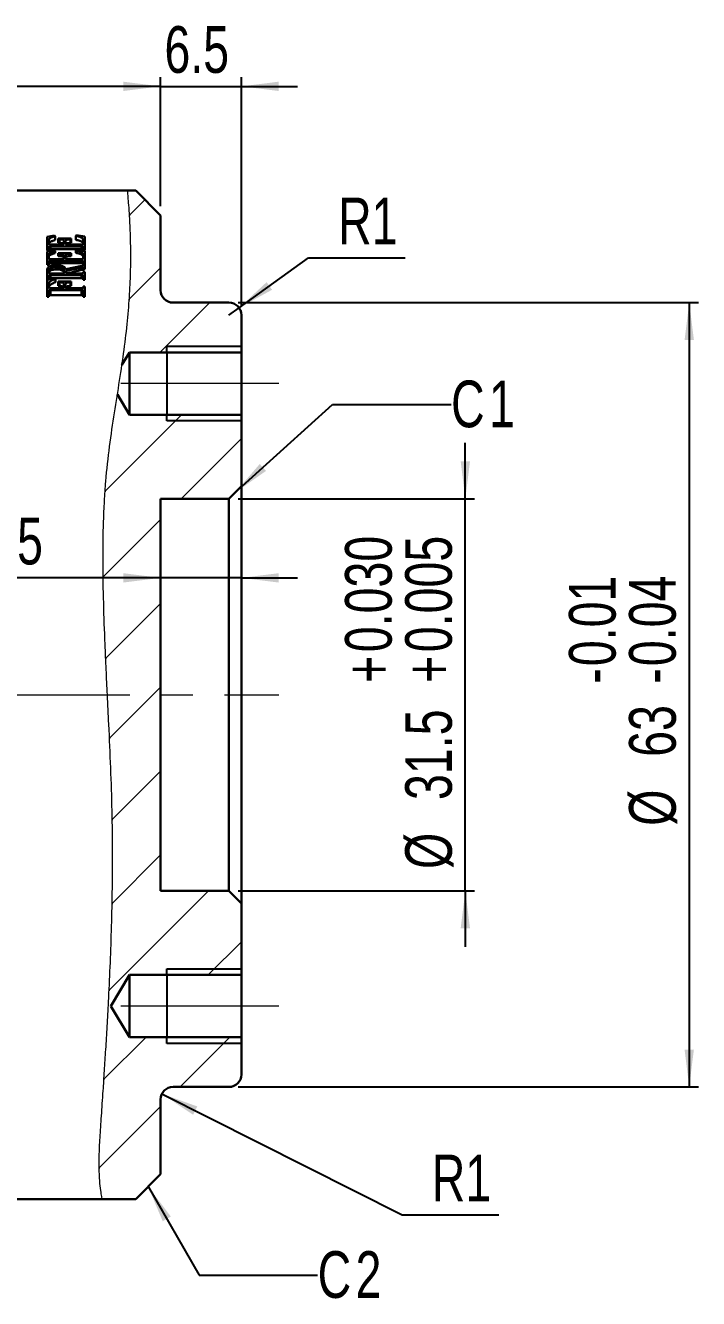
# Model space of a CAD drawing. Header units: millimetres. Extents: x 75 to 233, y 73 to 141.
# Drawn here: x 197.1 to 233.1, y 72.8 to 141 of the extents above; entities that cross this region are included whole.
import ezdxf

# ---------------------------------------------------------------- set-up
doc = ezdxf.new("R2010")
doc.units = ezdxf.units.MM
doc.linetypes.add('CENTERX2', pattern=[20.32, 12.7, -2.54, 2.54, -2.54])
doc.layers.add('标注层', color=3, linetype='Continuous')
doc.styles.add('SLDTEXTSTYLE1', font='ARIALN.TTF', dxfattribs={"width": 0.87})
doc.dimstyles.new('SLDDIMSTYLE4', dxfattribs={"dimtxt": 2.5, "dimasz": 2, "dimexe": 0, "dimexo": 0.0625, "dimtad": 2, "dimlfac": 1.5, "dimrnd": 1e-09, "dimzin": 12, "dimdsep": 46, "dimtxsty": 'SLDTEXTSTYLE1', "dimsah": 1, "dimcen": 0.09, "dimadec": 0, "dimazin": 3, "dimtol": 1, "dimtp": -0.01, "dimtm": 0.04, "dimtfac": 1, "dimtofl": 0, "dimtmove": 0, "dimatfit": 3, "dimfxl": 0, "dimfrac": 2, "dimtolj": 1, "dimarcsym": 0})
doc.dimstyles.new('SLDDIMSTYLE5', dxfattribs={"dimtxt": 2.5, "dimasz": 2, "dimexe": 0, "dimexo": 0.0625, "dimtad": 2, "dimlfac": 1.5, "dimrnd": 1e-09, "dimzin": 12, "dimdsep": 46, "dimtxsty": 'SLDTEXTSTYLE1', "dimsah": 1, "dimcen": 0.09, "dimadec": 0, "dimazin": 3, "dimtol": 1, "dimtp": 0.03, "dimtm": -0.005, "dimtfac": 1, "dimtdec": 3, "dimtmove": 0, "dimatfit": 0, "dimfxl": 0, "dimfrac": 2, "dimtolj": 1, "dimtzin": 0, "dimarcsym": 0})
doc.dimstyles.new('SLDDIMSTYLE6', dxfattribs={"dimtxt": 2.5, "dimasz": 2, "dimexe": 0, "dimexo": 0.0625, "dimtad": 2, "dimlfac": 1.5, "dimrnd": 1e-09, "dimzin": 12, "dimdsep": 46, "dimtxsty": 'SLDTEXTSTYLE1', "dimsah": 1, "dimcen": 0.09, "dimadec": 0, "dimazin": 3, "dimtfac": 1, "dimtofl": 0, "dimtmove": 0, "dimatfit": 3, "dimfxl": 0, "dimfrac": 2, "dimtolj": 1, "dimtzin": 12, "dimarcsym": 0})
doc.dimstyles.new('SLDDIMSTYLE7', dxfattribs={"dimtxt": 2.5, "dimasz": 2, "dimexe": 0, "dimexo": 0.0625, "dimtad": 2, "dimlfac": 1.5, "dimrnd": 1e-09, "dimzin": 12, "dimdsep": 46, "dimtxsty": 'SLDTEXTSTYLE1', "dimsah": 1, "dimcen": 0.09, "dimadec": 0, "dimazin": 3, "dimtfac": 1, "dimtmove": 0, "dimatfit": 0, "dimfxl": 0, "dimfrac": 2, "dimtolj": 1, "dimtzin": 12, "dimarcsym": 0})
doc.dimstyles.new('SLDDIMSTYLE8', dxfattribs={"dimtxt": 2.5, "dimasz": 2, "dimexe": 0, "dimexo": 0.0625, "dimtad": 0, "dimtih": 1, "dimtoh": 1, "dimlfac": 1.5, "dimrnd": 1e-09, "dimzin": 12, "dimdsep": 46, "dimtxsty": 'SLDTEXTSTYLE1', "dimsah": 1, "dimcen": 0, "dimadec": 0, "dimazin": 3, "dimtfac": 1, "dimtofl": 0, "dimtmove": 1, "dimatfit": 3, "dimfxl": 0, "dimfrac": 2, "dimtolj": 1, "dimtzin": 12, "dimarcsym": 0})
doc.dimstyles.new('SLDDIMSTYLE9', dxfattribs={"dimtxt": 2.5, "dimasz": 2, "dimexe": 0, "dimexo": 0.0625, "dimtad": 0, "dimtih": 1, "dimtoh": 1, "dimlfac": 1.5, "dimrnd": 1e-09, "dimzin": 12, "dimdsep": 46, "dimtxsty": 'SLDTEXTSTYLE1', "dimsah": 1, "dimcen": 0, "dimadec": 0, "dimazin": 3, "dimtfac": 1, "dimtofl": 0, "dimtmove": 0, "dimatfit": 3, "dimfxl": 0, "dimfrac": 2, "dimtolj": 1, "dimtzin": 12, "dimarcsym": 0})

# ---------------------------------------------------------------- blocks, each defined once
blk = doc.blocks.new('_D_4')
at = {"layer": '标注层'}
for p, q in [((208.477, 126.12), (233.144, 126.12)), ((232.644, 126.12), (232.644, 84.12)), ((208.477, 84.12), (233.144, 84.12))]:
    blk.add_line(p, q, dxfattribs=at)
for points in [[(232.644, 126.12), (232.394, 124.12), (232.894, 124.12)], [(232.644, 84.12), (232.894, 86.12), (232.394, 86.12)]]:
    blk.add_solid(points, dxfattribs=at)
at = {"layer": '标注层', "char_height": 2.5, "attachment_point": 1, "rotation": 90, "style": 'SLDTEXTSTYLE1'}
for s, insert in [('0.01', (226.199, 106.653)), ('0.04', (229.421, 106.653)), ('-', (226.199, 105.716)), ('-', (229.421, 105.716)), ('63', (229.421, 101.799)), ('%%c', (229.421, 98.105))]:
    blk.add_mtext(s, dxfattribs=dict(at, insert=insert))
blk = doc.blocks.new('_D_5')
at = {"layer": '标注层'}
for p, q in [((220.644, 115.62), (220.644, 118.62)), ((208.477, 115.62), (221.144, 115.62)), ((220.644, 94.62), (220.644, 115.62)), ((208.477, 94.62), (221.144, 94.62)), ((220.644, 94.62), (220.644, 91.62))]:
    blk.add_line(p, q, dxfattribs=at)
for points in [[(220.644, 115.62), (220.894, 117.62), (220.394, 117.62)], [(220.644, 94.62), (220.394, 92.62), (220.894, 92.62)]]:
    blk.add_solid(points, dxfattribs=at)
at = {"layer": '标注层', "char_height": 2.5, "attachment_point": 1, "rotation": 90, "style": 'SLDTEXTSTYLE1'}
for s, insert in [('0.030', (214.199, 107.4)), ('0.005', (217.421, 107.4)), ('+', (214.199, 105.754)), ('+', (217.421, 105.754)), ('31.5', (217.421, 99.487)), ('%%c', (217.421, 95.792))]:
    blk.add_mtext(s, dxfattribs=dict(at, insert=insert))
blk = doc.blocks.new('_D_7')
at = {"layer": '标注层'}
for p, q in [((182.644, 132.287), (182.644, 138.202)), ((204.311, 131.287), (204.311, 138.202)), ((204.311, 137.702), (182.644, 137.702))]:
    blk.add_line(p, q, dxfattribs=at)
for points in [[(182.644, 137.702), (184.644, 137.452), (184.644, 137.952)], [(204.311, 137.702), (202.311, 137.952), (202.311, 137.452)]]:
    blk.add_solid(points, dxfattribs=at)
at = {"layer": '标注层', "insert": (190.736, 140.925), "char_height": 2.5, "attachment_point": 1, "style": 'SLDTEXTSTYLE1'}
blk.add_mtext('32.5', dxfattribs=at)
blk = doc.blocks.new('_D_8')
at = {"layer": '标注层'}
for p, q in [((204.311, 131.287), (204.311, 138.202)), ((208.644, 125.954), (208.644, 138.202)), ((204.311, 137.702), (201.311, 137.702)), ((204.311, 137.702), (208.644, 137.702)), ((208.644, 137.702), (211.644, 137.702))]:
    blk.add_line(p, q, dxfattribs=at)
for points in [[(204.311, 137.702), (202.311, 137.952), (202.311, 137.452)], [(208.644, 137.702), (210.644, 137.452), (210.644, 137.952)]]:
    blk.add_solid(points, dxfattribs=at)
at = {"layer": '标注层', "insert": (204.519, 140.925), "char_height": 2.5, "attachment_point": 1, "style": 'SLDTEXTSTYLE1'}
blk.add_mtext('6.5', dxfattribs=at)
blk = doc.blocks.new('_D_9')
at = {"layer": '标注层'}
for p, q in [((204.311, 111.381), (194.544, 111.381)), ((208.644, 111.381), (204.311, 111.381)), ((208.644, 111.381), (211.644, 111.381))]:
    blk.add_line(p, q, dxfattribs=at)
for points in [[(204.311, 111.381), (202.311, 111.631), (202.311, 111.131)], [(208.644, 111.381), (210.644, 111.131), (210.644, 111.631)]]:
    blk.add_solid(points, dxfattribs=at)
at = {"layer": '标注层', "insert": (194.544, 114.603), "char_height": 2.5, "attachment_point": 1, "style": 'SLDTEXTSTYLE1'}
blk.add_mtext('6.5', dxfattribs=at)
blk = doc.blocks.new('SW_CHAMFER_DIMENSION_0')
at = {"layer": '标注层', "color": 0}
for p, q in [((-9.086, 6.683), (-6.35, 1.944)), ((-6.35, 1.944), (0, 1.944))]:
    blk.add_line(p, q, dxfattribs=at)
blk.add_solid([(-9.086, 6.683), (-8.302, 4.826), (-7.869, 5.076)], dxfattribs=at)
at = {"layer": '标注层', "color": 0, "char_height": 2.5, "attachment_point": 1, "style": 'SLDTEXTSTYLE1'}
for s, insert in [('C', (0, 3.223)), ('2', (2.031, 3.223))]:
    blk.add_mtext(s, dxfattribs=dict(at, insert=insert))
blk = doc.blocks.new('_D_10')
at = {"layer": '标注层'}
for p, q in [((204.382, 83.754), (217.258, 77.27)), ((217.258, 77.27), (222.442, 77.27))]:
    blk.add_line(p, q, dxfattribs=at)
blk.add_solid([(204.382, 83.754), (206.056, 82.631), (206.281, 83.077)], dxfattribs=at)
at = {"layer": '标注层', "insert": (218.845, 80.492), "char_height": 2.5, "attachment_point": 1, "style": 'SLDTEXTSTYLE1'}
blk.add_mtext('R1', dxfattribs=at)
blk = doc.blocks.new('_D_11')
at = {"layer": '标注层'}
for p, q in [((208.518, 125.843), (212.238, 128.522)), ((212.238, 128.522), (217.423, 128.522)), ((207.977, 125.454), (208.518, 125.843))]:
    blk.add_line(p, q, dxfattribs=at)
blk.add_solid([(208.518, 125.843), (210.287, 126.809), (209.995, 127.215)], dxfattribs=at)
at = {"layer": '标注层', "insert": (213.826, 131.744), "char_height": 2.5, "attachment_point": 1, "style": 'SLDTEXTSTYLE1'}
blk.add_mtext('R1', dxfattribs=at)
blk = doc.blocks.new('SW_CHAMFER_DIMENSION_1')
at = {"layer": '标注层', "color": 0}
for p, q in [((-11.571, -2.772), (-6.35, 1.944)), ((-6.35, 1.944), (0, 1.944))]:
    blk.add_line(p, q, dxfattribs=at)
blk.add_solid([(-11.571, -2.772), (-9.919, -1.617), (-10.254, -1.246)], dxfattribs=at)
at = {"layer": '标注层', "color": 0, "char_height": 2.5, "attachment_point": 1, "style": 'SLDTEXTSTYLE1'}
for s, insert in [('C', (0, 3.223)), ('1', (2.031, 3.223))]:
    blk.add_mtext(s, dxfattribs=dict(at, insert=insert))

msp = doc.modelspace()

# ---------------------------------------------------------------- hatches: boundary and pattern name
at = {"linetype": 'Continuous', "lineweight": 0}
h = msp.add_hatch(dxfattribs=at)
h.set_pattern_fill('ANSI31', angle=3e-322, style=0)
edge = h.paths.add_edge_path(flags=0)
edge.add_spline(control_points=[(201.187624, 78.120335), (200.920759, 79.361515), (201.49138, 87.419467), (202.151933, 98.971006), (200.753266, 113.502867), (201.770593, 119.781849), (201.996003, 121.198597)], knot_values=[0.578649766, 0.578649766, 0.578649766, 0.578649766, 0.607306071, 0.737950405, 0.868743059, 0.905984788, 0.905984788, 0.905984788, 0.905984788], weights=[1, 1, 1, 1, 1, 1, 1], degree=3, periodic=0)
edge.add_spline(control_points=[(201.996003, 121.198597), (201.996003, 121.198597), (201.996101, 121.199218), (201.996299, 121.200457), (201.997266, 121.206541), (202.000696, 121.228093), (202.006228, 121.262886), (202.012021, 121.299318), (202.020289, 121.351339), (202.030176, 121.41367), (202.040379, 121.477993), (202.052607, 121.555198), (202.065679, 121.638086), (202.078784, 121.721184), (202.093113, 121.812379), (202.107415, 121.904), (202.121391, 121.993526), (202.135718, 122.085889), (202.149244, 122.173772), (202.162307, 122.258646), (202.174959, 122.341534), (202.186219, 122.415871), (202.197124, 122.487867), (202.206999, 122.553658), (202.215082, 122.607822), (202.223009, 122.660942), (202.229415, 122.704224), (202.233797, 122.733909), (202.238563, 122.766197), (202.241066, 122.783261), (202.241066, 122.783261)], knot_values=[0, 0, 0, 0, 0.000078941, 0.000078941, 0.000078941, 0.000472209, 0.000472209, 0.000472209, 0.000884287, 0.000884287, 0.000884287, 0.001309539, 0.001309539, 0.001309539, 0.001735618, 0.001735618, 0.001735618, 0.00215166, 0.00215166, 0.00215166, 0.002553247, 0.002553247, 0.002553247, 0.002942102, 0.002942102, 0.002942102, 0.003323489, 0.003323489, 0.003323489, 0.003739573, 0.003739573, 0.003739573, 0.003739573], weights=[1, 1, 1, 1, 1, 1, 1, 1, 1, 1, 1, 1, 1, 1, 1, 1, 1, 1, 1, 1, 1, 1, 1, 1, 1, 1, 1, 1, 1, 1, 1], degree=3, periodic=0)
edge.add_spline(control_points=[(202.241066, 122.783261), (202.629784, 125.428477), (202.909584, 128.302146), (202.543586, 132.120335)], knot_values=[0.919727988, 0.919727988, 0.919727988, 0.919727988, 0.987601964, 0.987601964, 0.987601964, 0.987601964], weights=[1, 1, 1, 1], degree=3, periodic=0)
edge.add_spline(control_points=[(202.543586, 132.120335), (202.543586, 132.120335), (202.555123, 132.005213), (202.574974, 131.777198), (202.614961, 131.317896), (202.696264, 130.382955), (202.711897, 129.042843), (202.728143, 127.650161), (202.64712, 125.776198), (202.355452, 123.59616), (202.078176, 121.523692), (201.588953, 119.129776), (201.377315, 116.549796), (201.153675, 113.8235), (201.214241, 110.821935), (201.338046, 107.822098), (201.375081, 106.92472), (201.418166, 106.021938), (201.461955, 105.120335)], knot_values=[0, 0, 0, 0, 0.006457038, 0.006457038, 0.006457038, 0.019592577, 0.019592577, 0.019592577, 0.033270746, 0.033270746, 0.033270746, 0.046233417, 0.046233417, 0.046233417, 0.059978005, 0.059978005, 0.059978005, 0.064056097, 0.064056097, 0.064056097, 0.064056097], weights=[1, 1, 1, 1, 1, 1, 1, 1, 1, 1, 1, 1, 1, 1, 1, 1, 1, 1, 1], degree=3, periodic=0)
edge.add_spline(control_points=[(201.461955, 105.120335), (201.563186, 103.036041), (201.668839, 100.937515), (201.712685, 98.907214), (201.776285, 95.962206), (201.716161, 93.094558), (201.609195, 90.547973), (201.503727, 88.037042), (201.358207, 85.767653), (201.235542, 83.920938), (201.112546, 82.069221), (200.993761, 80.591875), (201.022821, 79.611242), (201.051868, 78.631002), (201.187624, 78.120335), (201.187624, 78.120335)], knot_values=[0.064056097, 0.064056097, 0.064056097, 0.064056097, 0.073535625, 0.073535625, 0.073535625, 0.087314045, 0.087314045, 0.087314045, 0.10088994, 0.10088994, 0.10088994, 0.114506085, 0.114506085, 0.114506085, 0.128109498, 0.128109498, 0.128109498, 0.128109498], weights=[1, 1, 1, 1, 1, 1, 1, 1, 1, 1, 1, 1, 1, 1, 1, 1], degree=3, periodic=0)
edge = h.paths.add_edge_path(flags=0)
edge.add_spline(control_points=[(201.483514, 87.965421), (201.483514, 87.965421), (201.483176, 87.959235), (201.48251, 87.947067), (201.481445, 87.927593), (201.479501, 87.892089), (201.476822, 87.843518), (201.47414, 87.794873), (201.470646, 87.731777), (201.466608, 87.659488), (201.462564, 87.587119), (201.457862, 87.503536), (201.452872, 87.415688), (201.447881, 87.327826), (201.442463, 87.233271), (201.437062, 87.139858), (201.431666, 87.046533), (201.426137, 86.951776), (201.420943, 86.86342), (201.415757, 86.77521), (201.410761, 86.690954), (201.406389, 86.617614), (201.402024, 86.544394), (201.398161, 86.480044), (201.39514, 86.429894), (201.392123, 86.379785), (201.389864, 86.342478), (201.388568, 86.321076), (201.387271, 86.299664), (201.386902, 86.293582), (201.387493, 86.303338), (201.388086, 86.313108), (201.389658, 86.339031), (201.392068, 86.37894), (201.394482, 86.41892), (201.397803, 86.474041), (201.401734, 86.539703), (201.40567, 86.605445), (201.410326, 86.683572), (201.415293, 86.767585), (201.42026, 86.851614), (201.425675, 86.943852), (201.431076, 87.036654), (201.436471, 87.129378), (201.442, 87.225221), (201.447205, 87.316261), (201.452403, 87.407167), (201.457422, 87.495785), (201.461862, 87.574789), (201.466295, 87.65368), (201.470274, 87.725153), (201.473494, 87.783287), (201.476712, 87.841384), (201.47926, 87.887758), (201.480949, 87.918555), (201.482637, 87.949353), (201.483514, 87.965421), (201.483514, 87.965421)], knot_values=[0, 0, 0, 0, 0.000262351, 0.000262351, 0.000262351, 0.000685958, 0.000685958, 0.000685958, 0.001110219, 0.001110219, 0.001110219, 0.001534952, 0.001534952, 0.001534952, 0.001959746, 0.001959746, 0.001959746, 0.002384129, 0.002384129, 0.002384129, 0.002807795, 0.002807795, 0.002807795, 0.003230768, 0.003230768, 0.003230768, 0.003653407, 0.003653407, 0.003653407, 0.004076237, 0.004076237, 0.004076237, 0.00449969, 0.00449969, 0.00449969, 0.004923894, 0.004923894, 0.004923894, 0.00534862, 0.00534862, 0.00534862, 0.005773418, 0.005773418, 0.005773418, 0.006197839, 0.006197839, 0.006197839, 0.006621629, 0.006621629, 0.006621629, 0.007044807, 0.007044807, 0.007044807, 0.007467716, 0.007467716, 0.007467716, 0.007890641, 0.007890641, 0.007890641, 0.007890641], weights=[1, 1, 1, 1, 1, 1, 1, 1, 1, 1, 1, 1, 1, 1, 1, 1, 1, 1, 1, 1, 1, 1, 1, 1, 1, 1, 1, 1, 1, 1, 1, 1, 1, 1, 1, 1, 1, 1, 1, 1, 1, 1, 1, 1, 1, 1, 1, 1, 1, 1, 1, 1, 1, 1, 1, 1, 1, 1], degree=3, periodic=0)
edge = h.paths.add_edge_path(flags=0)
edge.add_spline(control_points=[(201.227601, 112.511107), (201.227601, 112.511107), (201.227593, 112.504898), (201.227581, 112.492685), (201.227562, 112.473182), (201.227533, 112.437664), (201.227556, 112.389071), (201.227579, 112.34048), (201.227658, 112.277474), (201.22787, 112.205271), (201.228082, 112.133066), (201.228436, 112.049672), (201.228968, 111.961997), (201.229501, 111.874313), (201.230229, 111.779927), (201.231112, 111.686659), (201.231995, 111.593384), (201.233057, 111.498653), (201.234179, 111.410311), (201.235301, 111.321975), (201.236512, 111.237589), (201.237646, 111.164142), (201.238781, 111.090706), (201.239867, 111.026179), (201.240745, 110.975903), (201.241622, 110.925633), (201.242313, 110.888225), (201.242712, 110.866778), (201.243111, 110.84533), (201.243227, 110.839254), (201.243043, 110.849054), (201.242859, 110.858854), (201.24237, 110.884806), (201.241651, 110.924757), (201.240932, 110.964712), (201.239966, 111.019772), (201.238897, 111.085375), (201.237827, 111.150977), (201.236629, 111.228931), (201.235472, 111.312782), (201.234314, 111.396625), (201.233168, 111.488677), (201.232175, 111.581317), (201.231182, 111.673952), (201.230316, 111.769729), (201.229648, 111.860718), (201.22898, 111.951708), (201.22849, 112.040419), (201.22817, 112.119505), (201.227849, 112.198592), (201.227684, 112.270235), (201.227609, 112.328499), (201.227534, 112.386764), (201.227542, 112.433258), (201.227559, 112.464131), (201.227577, 112.495004), (201.227601, 112.511107), (201.227601, 112.511107)], knot_values=[0, 0, 0, 0, 0.000262836, 0.000262836, 0.000262836, 0.000686227, 0.000686227, 0.000686227, 0.001109609, 0.001109609, 0.001109609, 0.001533006, 0.001533006, 0.001533006, 0.001956444, 0.001956444, 0.001956444, 0.002379907, 0.002379907, 0.002379907, 0.00280334, 0.00280334, 0.00280334, 0.003226706, 0.003226706, 0.003226706, 0.00365003, 0.00365003, 0.00365003, 0.004073379, 0.004073379, 0.004073379, 0.004496794, 0.004496794, 0.004496794, 0.004920255, 0.004920255, 0.004920255, 0.005343704, 0.005343704, 0.005343704, 0.005767112, 0.005767112, 0.005767112, 0.006190495, 0.006190495, 0.006190495, 0.006613881, 0.006613881, 0.006613881, 0.007037278, 0.007037278, 0.007037278, 0.007460675, 0.007460675, 0.007460675, 0.007884073, 0.007884073, 0.007884073, 0.007884073], weights=[1, 1, 1, 1, 1, 1, 1, 1, 1, 1, 1, 1, 1, 1, 1, 1, 1, 1, 1, 1, 1, 1, 1, 1, 1, 1, 1, 1, 1, 1, 1, 1, 1, 1, 1, 1, 1, 1, 1, 1, 1, 1, 1, 1, 1, 1, 1, 1, 1, 1, 1, 1, 1, 1, 1, 1, 1, 1], degree=3, periodic=0)
edge = h.paths.add_edge_path(flags=0)
edge.add_spline(control_points=[(201.33458, 115.974982), (201.33458, 115.974982), (201.335099, 115.98277), (201.336131, 115.998059), (201.337837, 116.023338), (201.341007, 116.070115), (201.345531, 116.133886), (201.350236, 116.200206), (201.356558, 116.28687), (201.364209, 116.385531), (201.372127, 116.487621), (201.381721, 116.605596), (201.392424, 116.728548), (201.403191, 116.852239), (201.415413, 116.984533), (201.428152, 117.114243), (201.440568, 117.240675), (201.453799, 117.368096), (201.466636, 117.486447), (201.478896, 117.599478), (201.4911, 117.707117), (201.502032, 117.800901), (201.512478, 117.890515), (201.522009, 117.969669), (201.529592, 118.031747), (201.537001, 118.092395), (201.542721, 118.138216), (201.546073, 118.164984), (201.549468, 118.192089), (201.550511, 118.200317), (201.549066, 118.188832), (201.547556, 118.176826), (201.543282, 118.142903), (201.536833, 118.090692), (201.530041, 118.035704), (201.520644, 117.958799), (201.509902, 117.867933), (201.498826, 117.774248), (201.486005, 117.662934), (201.472958, 117.544325), (201.459945, 117.426023), (201.446346, 117.297079), (201.433491, 117.168192), (201.421021, 117.04316), (201.408925, 116.914836), (201.398117, 116.793262), (201.387703, 116.676122), (201.378199, 116.562268), (201.37012, 116.460753), (201.362284, 116.3623), (201.35558, 116.272979), (201.350293, 116.200209), (201.345094, 116.128659), (201.341122, 116.071289), (201.338512, 116.033108), (201.335904, 115.994965), (201.33458, 115.974982), (201.33458, 115.974982)], knot_values=[0, 0, 0, 0, 0.000327799, 0.000327799, 0.000327799, 0.000875061, 0.000875061, 0.000875061, 0.001444555, 0.001444555, 0.001444555, 0.002033981, 0.002033981, 0.002033981, 0.00262663, 0.00262663, 0.00262663, 0.003203808, 0.003203808, 0.003203808, 0.003754611, 0.003754611, 0.003754611, 0.004280721, 0.004280721, 0.004280721, 0.004794816, 0.004794816, 0.004794816, 0.005315794, 0.005315794, 0.005315794, 0.005861009, 0.005861009, 0.005861009, 0.006435643, 0.006435643, 0.006435643, 0.007028021, 0.007028021, 0.007028021, 0.007618444, 0.007618444, 0.007618444, 0.008190733, 0.008190733, 0.008190733, 0.008741902, 0.008741902, 0.008741902, 0.009276365, 0.009276365, 0.009276365, 0.009801926, 0.009801926, 0.009801926, 0.010327122, 0.010327122, 0.010327122, 0.010327122], weights=[1, 1, 1, 1, 1, 1, 1, 1, 1, 1, 1, 1, 1, 1, 1, 1, 1, 1, 1, 1, 1, 1, 1, 1, 1, 1, 1, 1, 1, 1, 1, 1, 1, 1, 1, 1, 1, 1, 1, 1, 1, 1, 1, 1, 1, 1, 1, 1, 1, 1, 1, 1, 1, 1, 1, 1, 1, 1], degree=3, periodic=0)
h = msp.add_hatch(dxfattribs=at)
h.set_pattern_fill('ANSI31', angle=3e-322, style=0)
edge = h.paths.add_edge_path(flags=0)
edge.add_line((202.241066, 122.783261), (202.643887, 123.453669))
edge.add_line((202.643887, 123.453669), (208.643887, 123.453669))
edge.add_line((208.643887, 123.453669), (208.643887, 125.453669))
edge.add_arc((207.977221, 125.453669), 0.666667, 0, 90)
edge.add_line((207.977221, 126.120335), (204.977221, 126.120335))
edge.add_arc((204.977221, 126.787002), 0.666667, 180, 270, ccw=False)
edge.add_line((204.310554, 126.787002), (204.310554, 130.787002))
edge.add_line((204.310554, 130.787002), (202.977221, 132.120335))
edge.add_line((202.977221, 132.120335), (202.543586, 132.120335))
edge.add_spline(control_points=[(202.543586, 132.120335), (202.909584, 128.302146), (202.629784, 125.428477), (202.241066, 122.783261)], knot_values=[0.012398036, 0.012398036, 0.012398036, 0.012398036, 0.080272012, 0.080272012, 0.080272012, 0.080272012], weights=[1, 1, 1, 1], degree=3, periodic=0)
h = msp.add_hatch(dxfattribs=at)
h.set_pattern_fill('ANSI31', angle=3e-322, style=0)
edge = h.paths.add_edge_path(flags=0)
edge.add_line((202.643887, 120.120335), (201.996003, 121.198597))
edge.add_spline(control_points=[(201.996003, 121.198597), (201.770593, 119.781849), (200.753266, 113.502867), (202.151933, 98.971006), (201.49138, 87.419467), (200.920759, 79.361515), (201.187624, 78.120335)], knot_values=[0.094015212, 0.094015212, 0.094015212, 0.094015212, 0.131256941, 0.262049595, 0.392693929, 0.421350234, 0.421350234, 0.421350234, 0.421350234], weights=[1, 1, 1, 1, 1, 1, 1], degree=3, periodic=0)
edge.add_line((201.187624, 78.120335), (202.977221, 78.120335))
edge.add_line((202.977221, 78.120335), (204.310554, 79.453669))
edge.add_line((204.310554, 79.453669), (204.310554, 83.453669))
edge.add_arc((204.977221, 83.453669), 0.666667, 90, 180, ccw=False)
edge.add_line((204.977221, 84.120335), (207.977221, 84.120335))
edge.add_arc((207.977221, 84.787002), 0.666667, 270, 360)
edge.add_line((208.643887, 84.787002), (208.643887, 86.787002))
edge.add_line((208.643887, 86.787002), (202.643887, 86.787002))
edge.add_line((202.643887, 86.787002), (201.642453, 88.453669))
edge.add_line((201.642453, 88.453669), (202.643887, 90.120335))
edge.add_line((202.643887, 90.120335), (208.643887, 90.120335))
edge.add_line((208.643887, 90.120335), (208.643887, 93.953669))
edge.add_line((208.643887, 93.953669), (207.977221, 94.620335))
edge.add_line((207.977221, 94.620335), (204.310554, 94.620335))
edge.add_line((204.310554, 94.620335), (204.310554, 115.620335))
edge.add_line((204.310554, 115.620335), (207.977221, 115.620335))
edge.add_line((207.977221, 115.620335), (208.643887, 116.287002))
edge.add_line((208.643887, 116.287002), (208.643887, 120.120335))
edge.add_line((208.643887, 120.120335), (202.643887, 120.120335))

# ---------------------------------------------------------------- linework, layer by layer
at = {"color": 7, "linetype": 'Continuous', "lineweight": 30}
for p, q in [((202.543586, 132.120335), (182.643887, 132.120335)), ((202.97722, 132.120335), (202.543586, 132.120335)), ((202.97722, 132.120335), (204.310554, 130.787001)), ((204.310554, 126.787003), (204.310554, 130.787001)), ((198.63111, 129.711924), (198.233289, 129.644832)), ((198.233289, 129.644832), (198.233289, 129.046871)), ((198.654356, 129.681653), (198.63111, 129.711924)), ((198.654356, 129.465464), (198.654356, 129.681653)), ((198.822783, 129.552889), (198.822783, 129.509517)), ((199.524562, 129.552889), (198.822783, 129.552889)), ((199.524562, 129.509517), (199.524562, 129.552889)), ((199.800448, 129.726384), (199.777202, 129.696338)), ((199.777202, 129.477832), (199.777202, 129.696338)), ((200.254412, 129.660193), (199.800448, 129.726384)), ((200.254412, 129.046871), (200.254412, 129.660193)), ((198.233289, 129.046871), (198.317502, 129.046871)), ((198.233289, 128.905806), (198.233289, 129.046871)), ((198.63111, 128.931208), (198.233289, 128.864115)), ((198.233289, 128.905806), (198.317502, 128.905806)), ((198.233289, 128.864115), (198.233289, 128.266154)), ((198.317502, 129.289263), (198.317502, 129.458237)), ((198.317502, 129.046871), (198.317502, 129.077818)), ((198.317502, 128.905806), (198.317502, 129.046871)), ((199.131566, 129.234819), (198.410488, 129.234819)), ((198.410927, 129.133615), (200.076774, 129.133615)), ((198.410927, 128.985148), (198.410927, 129.133615)), ((198.410927, 128.985148), (200.076774, 128.985148)), ((198.654356, 128.900939), (198.63111, 128.931208)), ((198.654356, 128.770288), (198.654356, 128.900939)), ((198.822783, 129.509517), (198.893838, 129.509517)), ((198.822783, 129.318504), (198.822783, 129.509517)), ((198.822783, 129.318504), (198.893838, 129.318504)), ((198.893838, 129.318504), (198.893838, 129.509517)), ((199.131566, 129.400858), (199.131566, 129.234819)), ((199.215779, 129.234819), (199.215779, 129.400858)), ((200.07809, 129.234819), (199.215779, 129.234819)), ((199.478946, 129.509517), (199.524562, 129.509517)), ((199.478946, 129.318504), (199.478946, 129.509517)), ((199.478946, 129.318504), (199.524562, 129.318504)), ((199.524562, 129.318504), (199.524562, 129.509517)), ((199.800448, 128.945667), (199.777202, 128.915621)), ((199.777202, 128.784039), (199.777202, 128.915621)), ((200.254412, 128.879476), (199.800448, 128.945667)), ((200.076774, 128.985148), (200.076774, 129.133615)), ((200.170198, 129.444682), (200.170198, 129.288811)), ((200.170198, 129.08166), (200.170198, 129.046871)), ((200.170198, 129.046871), (200.254412, 129.046871)), ((200.170198, 128.905806), (200.170198, 129.046871)), ((200.170198, 128.905806), (200.254412, 128.905806)), ((200.254412, 128.905806), (200.254412, 129.046871)), ((200.254412, 128.266154), (200.254412, 128.879476)), ((198.233289, 128.266154), (198.317502, 128.266154)), ((198.233289, 128.151115), (198.233289, 128.266154)), ((198.317502, 128.508546), (198.317502, 128.677521)), ((198.317502, 128.266154), (198.317502, 128.297101)), ((198.317502, 128.151115), (198.317502, 128.266154)), ((199.131566, 128.454105), (198.410488, 128.454105)), ((198.410927, 128.352899), (200.076774, 128.352899)), ((198.410927, 128.238572), (198.410927, 128.352899)), ((198.410927, 128.238612), (200.076774, 128.238612)), ((198.822783, 128.772173), (198.822783, 128.7288)), ((199.524562, 128.772173), (198.822783, 128.772173)), ((198.822783, 128.7288), (198.893838, 128.7288)), ((198.822783, 128.607152), (198.822783, 128.7288)), ((198.822783, 128.607152), (198.893838, 128.607152)), ((198.893838, 128.607152), (198.893838, 128.7288)), ((199.131566, 128.620141), (199.131566, 128.454105)), ((199.215779, 128.454105), (199.215779, 128.620141)), ((200.07809, 128.454105), (199.215779, 128.454105)), ((199.478946, 128.7288), (199.524562, 128.7288)), ((199.478946, 128.607152), (199.478946, 128.7288)), ((199.478946, 128.607152), (199.524562, 128.607152)), ((199.524562, 128.7288), (199.524562, 128.772173)), ((199.524562, 128.607152), (199.524562, 128.7288)), ((200.076774, 128.238572), (200.076774, 128.352899)), ((200.170198, 128.663965), (200.170198, 128.508094)), ((200.170198, 128.300943), (200.170198, 128.266154)), ((200.170198, 128.266154), (200.254412, 128.266154)), ((200.170198, 128.193866), (200.170198, 128.266154)), ((200.170198, 128.193866), (200.170198, 128.157721)), ((200.254412, 128.193866), (200.170198, 128.193866)), ((200.254412, 128.193866), (200.254412, 128.266154)), ((200.254412, 128.026923), (200.254412, 128.193866)), ((198.233289, 128.151115), (198.317502, 128.151115)), ((198.233289, 127.845298), (198.233289, 127.499894)), ((198.233289, 127.499894), (198.317502, 127.499894)), ((198.233289, 127.339958), (198.233289, 127.499894)), ((198.317502, 127.804409), (198.317502, 127.740255)), ((198.317502, 127.499894), (198.317502, 127.534683)), ((198.317502, 127.354444), (198.317502, 127.499894)), ((198.409611, 127.687845), (199.159637, 127.687845)), ((198.410927, 127.586641), (200.076774, 127.586641)), ((198.410927, 127.434833), (198.410927, 127.586641)), ((198.732868, 127.898423), (198.732868, 128.020372)), ((199.159637, 127.687845), (199.159637, 127.816156)), ((200.089055, 128.097406), (199.229815, 127.916685)), ((199.24385, 127.814125), (200.254412, 128.026923)), ((199.24385, 127.687845), (199.24385, 127.814125)), ((200.077651, 127.687845), (199.24385, 127.687845)), ((200.076774, 127.434833), (200.076774, 127.586641)), ((200.170198, 127.774592), (200.170198, 127.739803)), ((200.254412, 127.774592), (200.170198, 127.774592)), ((200.170198, 127.534683), (200.170198, 127.499894)), ((200.170198, 127.499894), (200.254412, 127.499894)), ((200.170198, 127.339404), (200.170198, 127.499894)), ((200.254412, 127.905253), (200.254412, 128.026923)), ((200.254412, 127.499894), (200.254412, 127.774592)), ((200.254412, 127.339404), (200.254412, 127.499894)), ((198.658743, 127.41315), (198.233289, 127.339958)), ((198.233289, 127.339958), (198.233289, 126.704721)), ((198.317502, 126.947791), (198.317502, 127.119252)), ((199.131566, 126.892672), (198.407857, 126.892672)), ((198.410927, 127.434833), (200.076774, 127.434833)), ((198.682427, 127.382426), (198.658743, 127.41315)), ((198.682427, 127.208733), (198.682427, 127.382426)), ((198.822783, 127.254114), (198.822783, 127.21074)), ((199.524562, 127.254114), (198.822783, 127.254114)), ((198.822783, 127.21074), (198.887259, 127.21074)), ((198.822783, 127.014757), (198.822783, 127.21074)), ((198.822783, 127.014757), (198.887259, 127.014757)), ((198.887259, 127.014757), (198.887259, 127.21074)), ((199.131566, 127.094627), (199.131566, 126.892672)), ((199.215779, 126.892672), (199.215779, 127.094627)), ((200.075897, 126.892672), (199.215779, 126.892672)), ((199.480262, 127.21074), (199.524562, 127.21074)), ((199.480262, 127.014757), (199.480262, 127.21074)), ((199.480262, 127.014757), (199.524562, 127.014757)), ((199.524562, 127.21074), (199.524562, 127.254114)), ((199.524562, 127.014757), (199.524562, 127.21074)), ((200.170198, 127.339404), (200.254412, 127.339404)), ((200.170198, 126.979417), (200.170198, 126.941466)), ((200.254412, 126.979417), (200.170198, 126.979417)), ((200.254412, 126.704721), (200.254412, 126.979417)), ((198.233289, 126.704721), (198.317502, 126.704721)), ((198.233289, 126.422247), (198.233289, 126.704721)), ((198.233289, 126.422247), (198.317502, 126.422247)), ((198.317502, 126.704721), (198.317502, 126.73951)), ((198.317502, 126.422247), (198.317502, 126.704721)), ((198.410927, 126.791468), (200.076774, 126.791468)), ((198.410927, 126.526034), (198.410927, 126.791468)), ((198.410927, 126.526034), (200.076774, 126.526034)), ((200.076774, 126.526034), (200.076774, 126.791468)), ((200.170198, 126.742672), (200.170198, 126.704721)), ((200.170198, 126.704721), (200.254412, 126.704721)), ((200.170198, 126.422247), (200.170198, 126.704721)), ((200.170198, 126.422247), (200.254412, 126.422247)), ((200.254412, 126.422247), (200.254412, 126.704721)), ((207.97722, 126.120335), (204.977221, 126.120335)), ((208.643887, 123.453668), (208.643887, 125.453669)), ((202.241066, 122.783262), (202.643887, 123.453668)), ((202.643887, 120.120335), (202.643887, 123.453668)), ((202.643887, 123.453668), (208.643887, 123.453668)), ((208.643887, 120.120335), (208.643887, 123.453668)), ((202.643887, 120.120335), (201.996002, 121.198598)), ((208.643887, 120.120335), (202.643887, 120.120335)), ((208.643887, 116.287004), (208.643887, 120.120335)), ((208.643887, 116.287004), (207.97722, 115.620336)), ((208.643887, 116.287004), (208.643887, 93.95367)), ((204.310554, 115.620336), (207.97722, 115.620336)), ((204.310554, 94.620333), (204.310554, 115.620336)), ((207.97722, 94.620333), (207.97722, 115.620336)), ((207.97722, 94.620333), (204.310554, 94.620333)), ((207.97722, 94.620333), (208.643887, 93.95367)), ((208.643887, 90.120336), (208.643887, 93.95367)), ((201.642453, 88.453666), (202.643887, 90.120336)), ((202.643887, 90.120336), (208.643887, 90.120336)), ((202.643887, 86.787001), (202.643887, 90.120336)), ((208.643887, 86.787001), (208.643887, 90.120336)), ((202.643887, 86.787001), (201.642453, 88.453666)), ((208.643887, 86.787001), (202.643887, 86.787001)), ((208.643887, 84.787002), (208.643887, 86.787001)), ((204.977221, 84.120334), (207.97722, 84.120334)), ((204.310554, 79.453668), (204.310554, 83.453671)), ((204.310554, 79.453668), (202.97722, 78.120337)), ((194.477221, 78.120337), (201.187624, 78.120337)), ((201.187624, 78.120337), (202.97722, 78.120337))]:
    msp.add_line(p, q, dxfattribs=at)
for centre, start, end in [((204.977221, 126.787002), 180, 270), ((207.977221, 125.453669), 0, 90), ((207.977221, 84.787002), 270, 0), ((204.977221, 83.453669), 90, 180)]:
    msp.add_arc(centre, 0.666667, start, end, dxfattribs=at)
msp.add_ellipse((201.922306, 105.120335), major_axis=(65.830121, 15.698052), ratio=0.333699861, start_param=1.516647753, end_param=1.531483157, dxfattribs=at)
at = {"color": 7, "linetype": 'Continuous', "lineweight": 0}
for points, knots in [([(201.461955, 105.120337), (201.440189, 105.570769), (201.396601, 106.472769), (201.323635, 108.113655), (201.254427, 110.040011), (201.217185, 112.24485), (201.239035, 114.059552), (201.300862, 115.493295), (201.391795, 116.844051), (201.569245, 118.440449), (201.84166, 120.245882), (202.122414, 121.975496), (202.367451, 123.624257), (202.549521, 125.172037), (202.662943, 126.610359), (202.714059, 127.917035), (202.71699, 129.044152), (202.69137, 129.987655), (202.652268, 130.756543), (202.609657, 131.367357), (202.573442, 131.800591), (202.54842, 132.070474), (202.545201, 132.103679), (202.543586, 132.120335)], [0, 0, 0, 0, 0.031845707, 0.063771696, 0.116288263, 0.169183692, 0.223329363, 0.250614149, 0.27796181, 0.327764916, 0.377919953, 0.429011182, 0.48043572, 0.532694944, 0.585358246, 0.639272963, 0.693607359, 0.744017322, 0.794750643, 0.846490671, 0.898577516, 0.949125976, 1, 1, 1, 1]), ([(201.187624, 78.120337), (201.183716, 78.137836), (201.175875, 78.172958), (201.120966, 78.459159), (201.059234, 78.921955), (201.016247, 79.573059), (201.014416, 80.396133), (201.061006, 81.386391), (201.144097, 82.554408), (201.225986, 83.772135), (201.305125, 84.977238), (201.377562, 86.128975), (201.450742, 87.360129), (201.530566, 88.821037), (201.611338, 90.517304), (201.683204, 92.470473), (201.730988, 94.517779), (201.746063, 96.667008), (201.720577, 98.903995), (201.64682, 101.202185), (201.551705, 103.282886), (201.487683, 104.59361), (201.461955, 105.120337)], [0, 0, 0, 0, 0.052190554, 0.104746725, 0.158421008, 0.212483252, 0.264674294, 0.317241025, 0.370962631, 0.425072926, 0.464287726, 0.503502573, 0.543327005, 0.583151286, 0.637075964, 0.689861248, 0.743018917, 0.797364006, 0.852126605, 0.907203121, 0.962708685, 1, 1, 1, 1])]:
    msp.add_open_spline(points, degree=3, knots=knots, dxfattribs=at)
at = {"color": 7, "linetype": 'Continuous', "lineweight": 30}
for points, knots in [([(198.317502, 129.458237), (198.32446, 129.486078), (198.338395, 129.541837), (198.464912, 129.621219), (198.582466, 129.658719), (198.654356, 129.681653)], [0, 0, 0, 0, 0.279206538, 0.559195884, 1, 1, 1, 1]), ([(199.777202, 129.696338), (199.83603, 129.684283), (199.953453, 129.66022), (200.087738, 129.598312), (200.1602, 129.521462), (200.166864, 129.470291), (200.170198, 129.444682)], [0, 0, 0, 0, 0.280522116, 0.559928641, 0.779768465, 1, 1, 1, 1]), ([(198.317502, 129.274031), (198.322216, 129.294374), (198.331673, 129.335189), (198.427316, 129.397672), (198.544349, 129.437553), (198.631861, 129.459757), (198.654356, 129.465464)], [0, 0, 0, 0, 0.235403923, 0.472301152, 0.864352086, 1, 1, 1, 1]), ([(198.410488, 129.234819), (198.395421, 129.235469), (198.365365, 129.236766), (198.32387, 129.25705), (198.319918, 129.277044), (198.317502, 129.289263)], [0, 0, 0, 0, 0.281061984, 0.5606419, 1, 1, 1, 1]), ([(198.317502, 129.077818), (198.317859, 129.085763), (198.31857, 129.101574), (198.337457, 129.122999), (198.374571, 129.132666), (198.398794, 129.133299), (198.410927, 129.133615)], [0, 0, 0, 0, 0.281206093, 0.559581701, 0.779407769, 1, 1, 1, 1]), ([(198.317502, 128.934215), (198.318028, 128.942556), (198.318803, 128.954836), (198.331793, 128.969158), (198.34763, 128.977664), (198.371864, 128.983381), (198.394333, 128.985022), (198.408202, 128.985127), (198.410927, 128.985148)], [0, 0, 0, 0, 0.318354788, 0.468753417, 0.592573518, 0.748054265, 0.950497214, 1, 1, 1, 1]), ([(198.317502, 128.677521), (198.32446, 128.705361), (198.338395, 128.76112), (198.464912, 128.840502), (198.582466, 128.878004), (198.654356, 128.900939)], [0, 0, 0, 0, 0.279206175, 0.5591951581, 1, 1, 1, 1]), ([(198.893838, 129.509517), (198.927957, 129.508787), (198.9959, 129.507334), (199.08606, 129.484347), (199.127697, 129.442313), (199.130274, 129.414697), (199.131566, 129.400858)], [0, 0, 0, 0, 0.280999336, 0.559572743, 0.779296171, 1, 1, 1, 1]), ([(198.893838, 129.318504), (198.931573, 129.317689), (198.988722, 129.316454), (199.059638, 129.302497), (199.102538, 129.28353), (199.12574, 129.259469), (199.127885, 129.242546), (199.128864, 129.234819)], [0, 0, 0, 0, 0.329241725, 0.498642308, 0.669795238, 0.849240489, 1, 1, 1, 1]), ([(199.215779, 129.400858), (199.217057, 129.413252), (199.219607, 129.437999), (199.252412, 129.472472), (199.339441, 129.505051), (199.421438, 129.507676), (199.478946, 129.509517)], [0, 0, 0, 0, 0.187443343, 0.374237755, 0.561130291, 1, 1, 1, 1]), ([(199.21953, 129.234819), (199.2211, 129.244275), (199.224029, 129.261915), (199.252925, 129.284768), (199.301209, 129.30308), (199.378532, 129.316571), (199.441997, 129.317793), (199.478946, 129.318504)], [0, 0, 0, 0, 0.173574528, 0.323785879, 0.474281756, 0.693928048, 1, 1, 1, 1]), ([(199.777202, 129.477832), (199.850291, 129.464797), (199.97078, 129.443308), (200.099667, 129.38613), (200.16137, 129.325551), (200.167375, 129.282479), (200.170198, 129.262225)], [0, 0, 0, 0, 0.34749305, 0.57284595, 0.799136545, 1, 1, 1, 1]), ([(199.777202, 128.915621), (199.83603, 128.903566), (199.953453, 128.879503), (200.087738, 128.8176), (200.1602, 128.740745), (200.166864, 128.689574), (200.170198, 128.663965)], [0, 0, 0, 0, 0.280522479, 0.559927411, 0.779768706, 1, 1, 1, 1]), ([(200.076774, 129.133615), (200.091704, 129.133189), (200.121373, 129.132342), (200.15774, 129.119004), (200.16917, 129.099643), (200.169855, 129.087661), (200.170198, 129.08166)], [0, 0, 0, 0, 0.2807469071, 0.5579039023, 0.7785732512, 1, 1, 1, 1]), ([(200.076774, 128.985148), (200.090369, 128.984766), (200.11188, 128.984162), (200.137833, 128.978714), (200.154743, 128.971434), (200.166948, 128.959305), (200.169793, 128.947436), (200.170126, 128.939458), (200.170198, 128.937735)], [0, 0, 0, 0, 0.254661785, 0.402930155, 0.526911496, 0.680029839, 0.930866949, 1, 1, 1, 1]), ([(200.170198, 129.288811), (200.169174, 129.281207), (200.16713, 129.266033), (200.146903, 129.246498), (200.113009, 129.236074), (200.08974, 129.235238), (200.07809, 129.234819)], [0, 0, 0, 0, 0.280530561, 0.559853843, 0.779630076, 1, 1, 1, 1]), ([(198.317502, 128.557867), (198.322188, 128.580345), (198.331588, 128.625444), (198.426644, 128.694589), (198.543566, 128.739033), (198.631288, 128.76378), (198.654356, 128.770288)], [0, 0, 0, 0, 0.234497191, 0.470486211, 0.860756027, 1, 1, 1, 1]), ([(198.410488, 128.454105), (198.395421, 128.454754), (198.365365, 128.456049), (198.32387, 128.476334), (198.319918, 128.496328), (198.317502, 128.508546)], [0, 0, 0, 0, 0.2810608405, 0.5606412014, 1, 1, 1, 1]), ([(198.317502, 128.297101), (198.317859, 128.305047), (198.31857, 128.320857), (198.337457, 128.342282), (198.374571, 128.35195), (198.398794, 128.352582), (198.410927, 128.352899)], [0, 0, 0, 0, 0.281200815, 0.559577574, 0.779407645, 1, 1, 1, 1]), ([(198.317502, 128.18242), (198.318353, 128.190702), (198.319538, 128.20225), (198.327777, 128.21591), (198.336151, 128.223942), (198.348814, 128.23038), (198.373478, 128.237132), (198.395382, 128.237974), (198.410927, 128.238572)], [0, 0, 0, 0, 0.288766209, 0.402587342, 0.499915735, 0.606445624, 0.720697406, 1, 1, 1, 1]), ([(198.893838, 128.7288), (198.927957, 128.728071), (198.9959, 128.726617), (199.08606, 128.703631), (199.127697, 128.661597), (199.130274, 128.63398), (199.131566, 128.620141)], [0, 0, 0, 0, 0.280999336, 0.559572743, 0.779296171, 1, 1, 1, 1]), ([(198.893838, 128.607152), (198.940511, 128.605851), (199.005884, 128.604029), (199.07827, 128.582311), (199.114424, 128.557694), (199.130078, 128.529597), (199.131139, 128.510155), (199.131566, 128.502348)], [0, 0, 0, 0, 0.376815777, 0.527800256, 0.679822914, 0.87142019, 1, 1, 1, 1]), ([(199.215779, 128.620141), (199.217057, 128.632536), (199.219607, 128.657282), (199.252412, 128.691756), (199.339441, 128.724335), (199.421438, 128.72696), (199.478946, 128.7288)], [0, 0, 0, 0, 0.187443343, 0.374237755, 0.561130291, 1, 1, 1, 1]), ([(199.215779, 128.502348), (199.217659, 128.516975), (199.220706, 128.540687), (199.252735, 128.569772), (199.30123, 128.590028), (199.378449, 128.60501), (199.441962, 128.606364), (199.478946, 128.607152)], [0, 0, 0, 0, 0.226053705, 0.366434704, 0.507065535, 0.712963257, 1, 1, 1, 1]), ([(199.777202, 128.784039), (199.850296, 128.769549), (199.970675, 128.745684), (200.099573, 128.682215), (200.161357, 128.615002), (200.167369, 128.567255), (200.170198, 128.544788)], [0, 0, 0, 0, 0.347957693, 0.57305382, 0.799103711, 1, 1, 1, 1]), ([(200.076774, 128.352899), (200.091704, 128.352473), (200.121373, 128.351626), (200.15774, 128.338287), (200.16917, 128.318927), (200.169855, 128.306945), (200.170198, 128.300943)], [0, 0, 0, 0, 0.2807469071, 0.5579039023, 0.7785732512, 1, 1, 1, 1]), ([(200.076774, 128.238572), (200.091833, 128.238023), (200.112996, 128.23725), (200.137276, 128.231426), (200.1503, 128.225826), (200.159303, 128.218461), (200.16814, 128.205429), (200.169338, 128.194298), (200.170198, 128.186296)], [0, 0, 0, 0, 0.28183677, 0.396083397, 0.499969405, 0.597253236, 0.710510318, 1, 1, 1, 1]), ([(200.170198, 128.508094), (200.169174, 128.500491), (200.16713, 128.485316), (200.146903, 128.465782), (200.11301, 128.455357), (200.08974, 128.454523), (200.07809, 128.454105)], [0, 0, 0, 0, 0.280530898, 0.559854515, 0.779631013, 1, 1, 1, 1]), ([(198.707867, 128.136035), (198.628187, 128.132629), (198.469397, 128.125842), (198.303961, 128.040246), (198.241379, 127.940601), (198.235988, 127.877091), (198.233289, 127.845298)], [0, 0, 0, 0, 0.2798528869, 0.5577119551, 0.778594318, 1, 1, 1, 1]), ([(198.732868, 128.020372), (198.669577, 128.018224), (198.543489, 128.013945), (198.389683, 127.959772), (198.324362, 127.880887), (198.319792, 127.829941), (198.317502, 127.804409)], [0, 0, 0, 0, 0.280558616, 0.558928265, 0.778956717, 1, 1, 1, 1]), ([(198.317502, 127.740255), (198.318552, 127.732766), (198.320647, 127.717811), (198.341762, 127.698946), (198.375206, 127.688876), (198.398125, 127.688189), (198.409611, 127.687845)], [0, 0, 0, 0, 0.28032424, 0.559853404, 0.779422672, 1, 1, 1, 1]), ([(198.317502, 127.534683), (198.317861, 127.542354), (198.318575, 127.557595), (198.339472, 127.577681), (198.375961, 127.585799), (198.399259, 127.58636), (198.410927, 127.586641)], [0, 0, 0, 0, 0.281175775, 0.558739958, 0.779020727, 1, 1, 1, 1]), ([(198.732868, 127.898423), (198.671227, 127.896258), (198.571957, 127.89277), (198.44889, 127.857976), (198.374763, 127.813763), (198.334316, 127.765308), (198.330177, 127.733331), (198.328451, 127.719992)], [0, 0, 0, 0, 0.314704405, 0.506819309, 0.699917731, 0.874825921, 1, 1, 1, 1]), ([(199.229815, 127.916685), (199.21117, 127.951068), (199.173859, 128.019874), (199.03723, 128.09501), (198.870953, 128.131643), (198.76228, 128.134569), (198.707867, 128.136035)], [0, 0, 0, 0, 0.279444278, 0.55919491, 0.779284867, 1, 1, 1, 1]), ([(199.159637, 127.816156), (199.153444, 127.848026), (199.14108, 127.911651), (199.028507, 127.985388), (198.878405, 128.016996), (198.781444, 128.019245), (198.732868, 128.020372)], [0, 0, 0, 0, 0.279893024, 0.558786224, 0.778955533, 1, 1, 1, 1]), ([(199.159637, 127.682962), (199.155419, 127.711714), (199.147772, 127.763841), (199.081628, 127.825958), (198.999214, 127.867238), (198.881582, 127.894305), (198.789978, 127.896842), (198.732868, 127.898423)], [0, 0, 0, 0, 0.236777055, 0.429271213, 0.585767806, 0.741745995, 1, 1, 1, 1]), ([(200.076774, 127.586641), (200.091704, 127.586215), (200.121372, 127.585368), (200.157741, 127.572031), (200.16917, 127.552666), (200.169855, 127.540684), (200.170198, 127.534683)], [0, 0, 0, 0, 0.280744774, 0.557899663, 0.778574934, 1, 1, 1, 1]), ([(200.170198, 127.739803), (200.169157, 127.732328), (200.167077, 127.717407), (200.145332, 127.698805), (200.111963, 127.688878), (200.089103, 127.68819), (200.077651, 127.687845)], [0, 0, 0, 0, 0.280306753, 0.559535626, 0.779343401, 1, 1, 1, 1]), ([(200.170198, 128.157721), (200.168964, 128.150445), (200.166497, 128.1359), (200.140924, 128.112334), (200.10872, 128.103066), (200.089055, 128.097406)], [0, 0, 0, 0, 0.280453556, 0.560615202, 1, 1, 1, 1]), ([(198.317502, 127.377784), (198.318052, 127.386727), (198.318872, 127.400075), (198.330483, 127.415974), (198.346051, 127.425826), (198.370745, 127.432796), (198.393925, 127.434614), (198.408289, 127.434799), (198.410927, 127.434833)], [0, 0, 0, 0, 0.2955703714, 0.4412044727, 0.5646133781, 0.728919595, 0.950221154, 1, 1, 1, 1]), ([(198.317502, 127.119252), (198.324304, 127.151077), (198.337913, 127.21476), (198.463358, 127.312922), (198.599349, 127.356068), (198.682427, 127.382426)], [0, 0, 0, 0, 0.279907686, 0.560091134, 1, 1, 1, 1]), ([(198.317502, 126.909932), (198.323895, 126.945649), (198.336715, 127.017285), (198.448801, 127.11739), (198.576444, 127.175332), (198.663723, 127.202838), (198.682427, 127.208733)], [0, 0, 0, 0, 0.273377181, 0.548300177, 0.903198987, 1, 1, 1, 1]), ([(198.407857, 126.892672), (198.392833, 126.89337), (198.362853, 126.894762), (198.323509, 126.915946), (198.319781, 126.935709), (198.317502, 126.947791)], [0, 0, 0, 0, 0.280755373, 0.560270123, 1, 1, 1, 1]), ([(198.887259, 127.21074), (198.923163, 127.210117), (198.994586, 127.208878), (199.089113, 127.183403), (199.127828, 127.138091), (199.130318, 127.109137), (199.131566, 127.094627)], [0, 0, 0, 0, 0.281145729, 0.559280054, 0.779131998, 1, 1, 1, 1]), ([(198.887259, 127.014757), (198.925844, 127.013847), (198.983949, 127.012476), (199.055685, 126.993976), (199.099574, 126.969303), (199.127469, 126.93008), (199.130029, 126.899752), (199.131566, 126.881546)], [0, 0, 0, 0, 0.298228273, 0.449107478, 0.601471237, 0.760759387, 1, 1, 1, 1]), ([(199.215779, 127.094627), (199.217999, 127.114146), (199.222412, 127.152948), (199.322001, 127.206812), (199.420111, 127.209247), (199.480262, 127.21074)], [0, 0, 0, 0, 0.281403021, 0.559434294, 1, 1, 1, 1]), ([(199.215779, 126.881546), (199.218537, 126.904388), (199.222648, 126.938427), (199.264515, 126.976711), (199.319208, 126.999441), (199.393441, 127.013083), (199.451228, 127.014197), (199.480262, 127.014757)], [0, 0, 0, 0, 0.28576064, 0.425835232, 0.566113706, 0.782000474, 1, 1, 1, 1]), ([(200.170198, 126.941466), (200.169089, 126.934145), (200.166874, 126.919533), (200.14325, 126.901843), (200.109347, 126.893635), (200.087059, 126.892993), (200.075897, 126.892672)], [0, 0, 0, 0, 0.280087429, 0.559080504, 0.779181347, 1, 1, 1, 1]), ([(200.076774, 127.434833), (200.090369, 127.434374), (200.111881, 127.433647), (200.137833, 127.427086), (200.154742, 127.418324), (200.166948, 127.403728), (200.169793, 127.389454), (200.170126, 127.379858), (200.170198, 127.377784)], [0, 0, 0, 0, 0.2546101235, 0.4028502715, 0.5268067279, 0.6799198632, 0.9308350588, 1, 1, 1, 1]), ([(198.317502, 126.73951), (198.317861, 126.747181), (198.318574, 126.762423), (198.339473, 126.782504), (198.37596, 126.790627), (198.399259, 126.791187), (198.410927, 126.791468)], [0, 0, 0, 0, 0.281176742, 0.558734943, 0.779019967, 1, 1, 1, 1]), ([(198.317502, 126.46398), (198.318047, 126.473663), (198.318861, 126.488138), (198.330386, 126.505417), (198.345866, 126.516152), (198.370381, 126.523727), (198.393606, 126.525793), (198.408072, 126.525994), (198.410927, 126.526034)], [0, 0, 0, 0, 0.295075251, 0.441102152, 0.56456411, 0.7277396, 0.946276333, 1, 1, 1, 1]), ([(200.076774, 126.791468), (200.091192, 126.791113), (200.119854, 126.790406), (200.156479, 126.77871), (200.169149, 126.760087), (200.169848, 126.748484), (200.170198, 126.742672)], [0, 0, 0, 0, 0.280932376, 0.558480153, 0.778824393, 1, 1, 1, 1]), ([(200.076774, 126.526034), (200.09464, 126.52532), (200.119842, 126.524313), (200.147809, 126.513838), (200.162465, 126.501414), (200.169508, 126.485356), (200.169974, 126.473473), (200.170198, 126.467768)], [0, 0, 0, 0, 0.341305261, 0.481440787, 0.622480295, 0.818741391, 1, 1, 1, 1])]:
    msp.add_open_spline(points, degree=3, knots=knots, dxfattribs=at)
at = {"layer": '标注层'}
for p, q in [((204.643888, 123.787002), (208.643887, 123.787002)), ((204.643888, 123.453668), (204.643888, 123.787002)), ((204.643888, 119.787001), (204.643888, 120.120335)), ((208.643887, 119.787001), (204.643888, 119.787001)), ((204.643888, 90.45367), (208.643887, 90.45367)), ((204.643888, 90.120336), (204.643888, 90.45367)), ((204.643888, 86.453667), (204.643888, 86.787001)), ((208.643887, 86.453667), (204.643888, 86.453667))]:
    msp.add_line(p, q, dxfattribs=at)
at = {"layer": '标注层', "linetype": 'CENTERX2', "lineweight": 0, "ltscale": 0.666667}
for p, q in [((210.643887, 121.787002), (200.643887, 121.787002)), ((180.643887, 105.120335), (210.643887, 105.120335)), ((210.643887, 88.453669), (200.643887, 88.453669))]:
    msp.add_line(p, q, dxfattribs=at)
at = {"layer": '标注层', "flags": 128}
for points in [[(204.643846, 123.453668), (204.643888, 123.411882), (204.643888, 123.288617), (204.643888, 123.090055), (204.643888, 122.826152), (204.643888, 122.510141), (204.643888, 122.15787), (204.643888, 121.787003), (204.643888, 121.416133), (204.643888, 121.063862), (204.643888, 120.747853), (204.643888, 120.483951), (204.643888, 120.285388), (204.643888, 120.162123), (204.643888, 120.120335)], [(204.643846, 90.120336), (204.643888, 90.078549), (204.643888, 89.955281), (204.643888, 89.756723), (204.643888, 89.492819), (204.643888, 89.17681), (204.643888, 88.824536), (204.643888, 88.453666), (204.643888, 88.082801), (204.643888, 87.730528), (204.643888, 87.414519), (204.643888, 87.150614), (204.643888, 86.952051), (204.643888, 86.828789), (204.643888, 86.787001)]]:
    msp.add_lwpolyline(points, dxfattribs=at)

# ---------------------------------------------------------------- block references
at = {"layer": '标注层'}
for name, p in [('SW_CHAMFER_DIMENSION_1', (219.881466, 118.725538)), ('SW_CHAMFER_DIMENSION_0', (212.729759, 72.103889))]:
    msp.add_blockref(name, p, dxfattribs=at)

# ---------------------------------------------------------------- dimensions: what is measured, and where the dimension line sits
for base, p1, p2, dimstyle, picture, middle in [((182.643887, 137.70237), (204.310554, 130.787002), (182.643887, 131.787002), 'SLDDIMSTYLE6', '_D_7', (193.477221, 137.70237)), ((208.643887, 137.70237), (204.310554, 130.787002), (208.643887, 125.453669), 'SLDDIMSTYLE7', '_D_8', (206.477221, 137.70237)), ((204.310554, 111.380774), (208.643887, 116.287002), (204.310554, 115.620335), 'SLDDIMSTYLE7', '_D_9', (196.502214, 111.380774))]:
    dim = msp.add_linear_dim(base=base, p1=p1, p2=p2, dimstyle=dimstyle, dxfattribs=at)
    dim.commit()
    dim.dimension.update_dxf_attribs({"geometry": picture, "text_midpoint": middle, "dimtype": 160})
for center, mpoint, dimstyle, picture, middle in [((207.977221, 125.453669), (208.518236, 125.843216), 'SLDDIMSTYLE9', '_D_11', (215.624125, 130.46601)), ((204.977221, 83.453669), (204.381787, 83.753508), 'SLDDIMSTYLE8', '_D_10', (220.643887, 79.21405))]:
    dim = msp.add_radius_dim(center=center, mpoint=mpoint, dimstyle=dimstyle, dxfattribs=at)
    dim.commit()
    dim.dimension.update_dxf_attribs({"geometry": picture, "text_midpoint": middle, "dimtype": 164})
for base, p1, p2, dimstyle, picture, middle in [((232.643887, 84.120335), (207.977221, 126.120335), (207.977221, 84.120335), 'SLDDIMSTYLE4', '_D_4', (232.643887, 105.120335)), ((220.643887, 115.620335), (207.977221, 94.620335), (207.977221, 115.620335), 'SLDDIMSTYLE5', '_D_5', (220.643887, 105.120335))]:
    dim = msp.add_linear_dim(base=base, p1=p1, p2=p2, angle=90, text='%%c<>', dimstyle=dimstyle, dxfattribs=at)
    dim.commit()
    dim.dimension.update_dxf_attribs({"geometry": picture, "text_midpoint": middle, "dimtype": 160})

doc.saveas('drawing.dxf')
